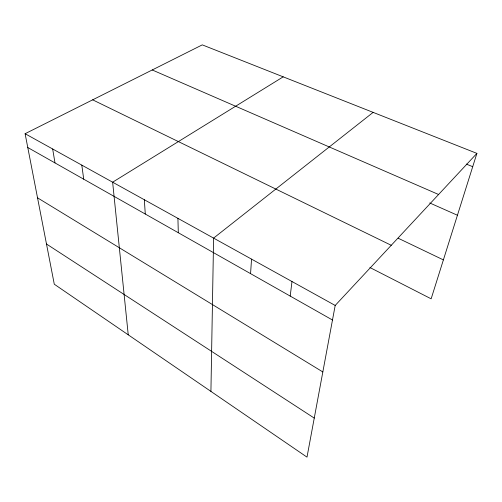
<?xml version="1.0" encoding="UTF-8"?>
<svg xmlns="http://www.w3.org/2000/svg" width="502" height="502" viewBox="0 0 502 502"><rect width="100%" height="100%" fill="white"/><g stroke="black" fill="none" stroke-linecap="round" stroke-linejoin="round"><path stroke-width="0.75" d="M210.922 391.397L213.595 238.111L373.137 112.379M250.567 273.64L251.54 259.126M290.206 296.08L291.988 281.528M476.9 153.38L335.192 305.454L306.998 457.134L54.285 284.22L25.1 133.714L202.281 44.866L476.9 153.38L431.143 298.822L369.892 267.503M283.203 76.844L112.636 182.195L128.236 334.821M466.289 164.085L472.715 166.689M152.231 69.96L438.585 194.5M429.743 202.959L457.435 215.245M398.18 238.224L443.385 259.898M92.657 99.835L391.253 245.29M25.1 133.714L335.192 305.454M27.773 147.513L332.481 320.012M37.531 197.826L322.83 371.944M46.491 244.016L314.252 418.097M52.672 148.987L54.988 162.918M81.807 165.12L83.715 179.183M144.331 199.746L145.279 214.034M177.921 218.351L178.304 232.733"/></g></svg>
